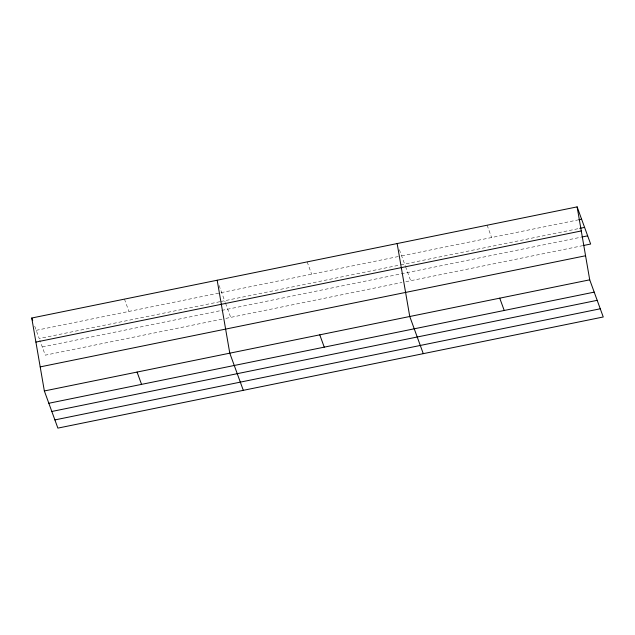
<?xml version="1.0" encoding="UTF-8"?>
<svg xmlns="http://www.w3.org/2000/svg" width="635" height="635" viewBox="0 0 635 635"><rect width="100%" height="100%" fill="white"/><g stroke="black" fill="none" stroke-linecap="round" stroke-linejoin="round"><path stroke-width="0.48" stroke-dasharray="3.17 2.38" d="M36.227 330.319L399.693 256.254M401.622 255.865L577.723 219.98M219.813 301.72L39.211 338.526L33.988 324.167M220.774 301.522L399.772 265.049M400.741 264.851L578.779 228.568M42.291 346.972L580.882 237.22M222.004 319.159L45.275 355.171L39.83 340.217M225.869 318.373L401.963 282.488M405.836 281.702L581.93 245.816M487.132 225.219L491.609 237.522M399.383 249.706L405.225 265.755M405.535 266.597L410.67 280.718M307.157 261.89L311.642 274.201M219.091 285.504L225.25 302.427M225.56 303.276L230.703 317.389M124.46 299.125L128.945 311.428"/><path stroke-width="0.95" d="M577.12 206.883L589.725 279.829L603.25 316.984L57.88 428.117L44.355 390.962L31.75 318.016L577.12 206.883L590.645 244.038L582.898 245.618M578.691 219.781L581.596 219.186M579.747 228.378L584.581 227.386M35.909 342.09L581.279 230.949M581.85 237.022L587.661 235.839M40.195 366.887L585.565 255.754M44.355 390.962L589.725 279.829M48.839 403.265L594.201 292.132M51.824 411.472L597.186 300.331M54.896 419.918L600.265 308.785M499.737 298.164L504.222 310.467M423.275 353.655L409.758 316.5L397.145 243.554M319.77 334.835L324.247 347.147M243.308 390.334L229.783 353.171L217.178 280.233M137.073 372.07L141.549 384.373M31.75 318.016L32.71 320.651"/></g></svg>
